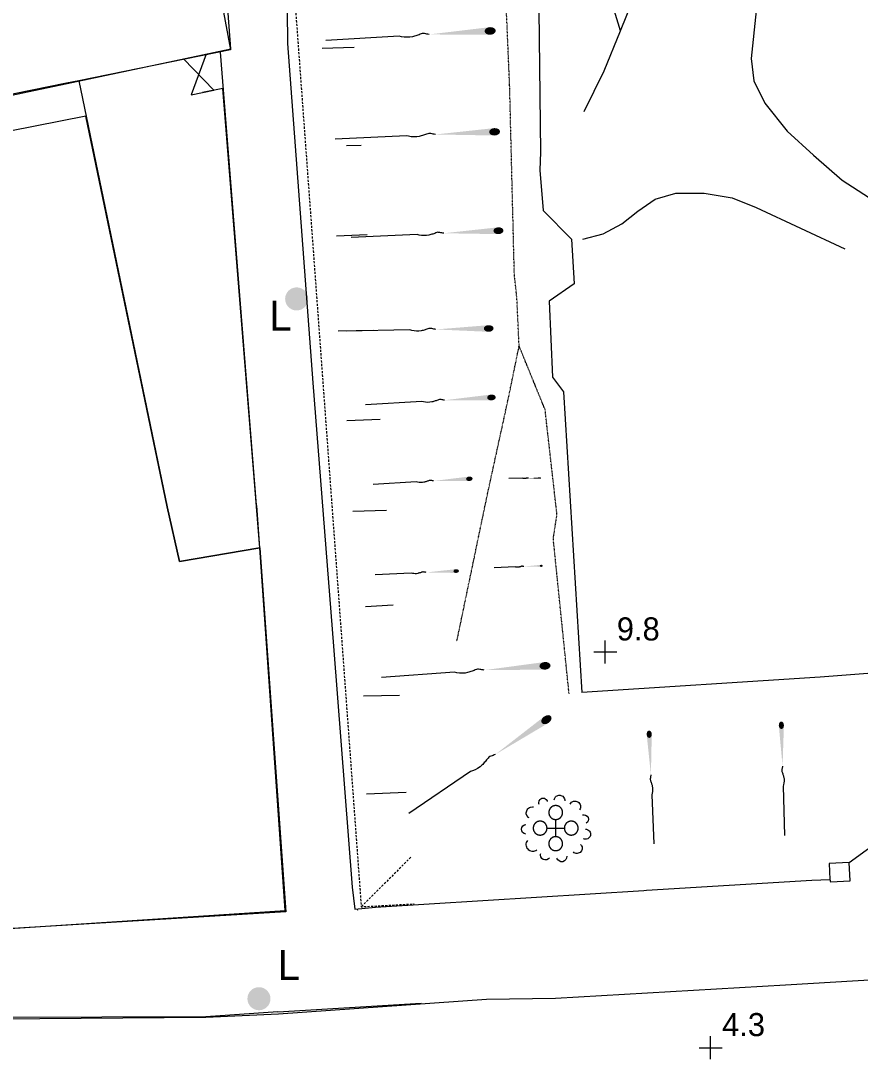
# Model space of a CAD drawing. Header units: millimetres. Extents: x 833924389 to 835767163, y 817400000 to 818811854.
# Drawn here: x 835451886 to 835488266, y 817675895 to 817720892 of the extents above; entities that cross this region are included whole.
import ezdxf

# ---------------------------------------------------------------- set-up
doc = ezdxf.new("R2010")
doc.units = ezdxf.units.MM
doc.header["$LTSCALE"] = 10
doc.header["$MEASUREMENT"] = 0
doc.linetypes.add('11SW4B$1$DGN Style 5', pattern=[1.174922, 0.503538, -0.671384])
doc.linetypes.add('DGN Style 2', pattern=[15.39188, 9.235128, -6.156752])
doc.layers.add('01_Base_Plan', color=5, linetype='Continuous', lineweight=5)
doc.styles.add('11SW4B$0$Style-ENGINEERING', font='ENGINEERING.shx')
doc.styles.add('11SW4B$0$Style-WORKING', font='WORKING.shx')

# ---------------------------------------------------------------- blocks, each defined once
blk = doc.blocks.new('11SW4B$0$OVTMIS')
at = {"layer": '01_Base_Plan', "linetype": 'Continuous', "lineweight": 0}
for p, q in [((-0.016, -0.011), (-0.016, 0.364)), ((-0.391, -0.011), (-0.016, -0.011)), ((-0.016, -0.011), (0.359, -0.011)), ((-0.016, -0.386), (-0.016, -0.011))]:
    blk.add_line(p, q, dxfattribs=at)
at = {"layer": '01_Base_Plan', "linetype": 'Continuous', "lineweight": 0, "flags": 128}
for points in [[(-0.076, 1.219), (-0.069, 1.264), (-0.024, 1.339), (0.006, 1.369), (0.044, 1.391), (0.081, 1.406), (0.126, 1.414), (0.171, 1.414), (0.209, 1.406), (0.254, 1.391), (0.291, 1.369), (0.321, 1.331), (0.366, 1.256), (0.374, 1.211), (0.374, 1.174)], [(-1.171, 0.431), (-1.201, 0.454), (-1.261, 0.529), (-1.291, 0.611), (-1.291, 0.656), (-1.284, 0.701), (-1.254, 0.784), (-1.224, 0.821), (-1.194, 0.851), (-1.156, 0.881), (-1.111, 0.896), (-1.021, 0.911), (-0.976, 0.904)], [(-0.729, 1.016), (-0.744, 1.054), (-0.751, 1.091), (-0.736, 1.174), (-0.691, 1.234), (-0.654, 1.256), (-0.624, 1.279), (-0.586, 1.286), (-0.541, 1.286), (-0.504, 1.279), (-0.474, 1.256), (-0.436, 1.234), (-0.391, 1.174), (-0.384, 1.136)], [(-0.016, 0.964), (-0.021, 0.964), (-0.027, 0.964), (-0.032, 0.963), (-0.037, 0.963), (-0.042, 0.963), (-0.048, 0.962), (-0.053, 0.961), (-0.058, 0.961), (-0.063, 0.96), (-0.068, 0.959), (-0.073, 0.958), (-0.079, 0.957), (-0.084, 0.956), (-0.089, 0.955), (-0.094, 0.954), (-0.099, 0.952), (-0.104, 0.951), (-0.109, 0.949), (-0.114, 0.947), (-0.119, 0.946), (-0.124, 0.944), (-0.129, 0.942), (-0.133, 0.94), (-0.138, 0.938), (-0.143, 0.936), (-0.148, 0.933), (-0.152, 0.931), (-0.157, 0.929), (-0.162, 0.926), (-0.166, 0.924), (-0.171, 0.921), (-0.175, 0.918), (-0.18, 0.915), (-0.184, 0.912), (-0.188, 0.91), (-0.193, 0.906), (-0.197, 0.903), (-0.201, 0.9), (-0.205, 0.897), (-0.209, 0.894), (-0.213, 0.89), (-0.217, 0.887), (-0.221, 0.883), (-0.225, 0.88), (-0.228, 0.876), (-0.232, 0.872), (-0.236, 0.868), (-0.239, 0.865), (-0.243, 0.861), (-0.246, 0.857), (-0.249, 0.853), (-0.253, 0.848), (-0.256, 0.844), (-0.259, 0.84), (-0.262, 0.836), (-0.265, 0.832), (-0.268, 0.827), (-0.271, 0.823), (-0.273, 0.818), (-0.276, 0.814), (-0.279, 0.809), (-0.281, 0.805), (-0.283, 0.8), (-0.286, 0.795), (-0.288, 0.79), (-0.29, 0.786), (-0.292, 0.781), (-0.294, 0.776), (-0.296, 0.771), (-0.298, 0.766), (-0.3, 0.761), (-0.301, 0.756), (-0.303, 0.751), (-0.305, 0.746), (-0.306, 0.741), (-0.307, 0.736), (-0.308, 0.731), (-0.31, 0.726), (-0.311, 0.721), (-0.312, 0.716), (-0.313, 0.711), (-0.313, 0.706), (-0.314, 0.7), (-0.315, 0.695), (-0.315, 0.69), (-0.315, 0.685), (-0.316, 0.679), (-0.316, 0.674), (-0.316, 0.669), (-0.316, 0.664), (-0.316, 0.658), (-0.316, 0.653), (-0.316, 0.648), (-0.315, 0.643), (-0.315, 0.638), (-0.315, 0.632), (-0.314, 0.627), (-0.313, 0.622), (-0.313, 0.617), (-0.312, 0.612), (-0.311, 0.607), (-0.31, 0.601), (-0.308, 0.596), (-0.307, 0.591), (-0.306, 0.586), (-0.305, 0.581), (-0.303, 0.576), (-0.301, 0.571), (-0.3, 0.566), (-0.298, 0.561), (-0.296, 0.556), (-0.294, 0.551), (-0.292, 0.547), (-0.29, 0.542), (-0.288, 0.537), (-0.286, 0.532), (-0.283, 0.528), (-0.281, 0.523), (-0.279, 0.518), (-0.276, 0.514), (-0.273, 0.509), (-0.271, 0.505), (-0.268, 0.5), (-0.265, 0.496), (-0.262, 0.492), (-0.259, 0.487), (-0.256, 0.483), (-0.253, 0.479), (-0.249, 0.475), (-0.246, 0.471), (-0.243, 0.467), (-0.239, 0.463), (-0.236, 0.459), (-0.232, 0.455), (-0.228, 0.452), (-0.225, 0.448), (-0.221, 0.444), (-0.217, 0.441), (-0.213, 0.437), (-0.209, 0.434), (-0.205, 0.431), (-0.201, 0.427), (-0.197, 0.424), (-0.193, 0.421), (-0.188, 0.418), (-0.184, 0.415), (-0.18, 0.412), (-0.175, 0.409), (-0.171, 0.407), (-0.166, 0.404), (-0.162, 0.401), (-0.157, 0.399), (-0.152, 0.396), (-0.148, 0.394), (-0.143, 0.392), (-0.138, 0.39), (-0.133, 0.388), (-0.129, 0.386), (-0.124, 0.384), (-0.119, 0.382), (-0.114, 0.38), (-0.109, 0.378), (-0.104, 0.377), (-0.099, 0.375), (-0.094, 0.374), (-0.089, 0.373), (-0.084, 0.371), (-0.079, 0.37), (-0.073, 0.369), (-0.068, 0.368), (-0.063, 0.367), (-0.058, 0.367), (-0.053, 0.366), (-0.048, 0.365), (-0.042, 0.365), (-0.037, 0.364), (-0.032, 0.364), (-0.027, 0.364), (-0.021, 0.364), (-0.016, 0.364)], [(-0.016, 0.364), (-0.011, 0.364), (-0.006, 0.364), (-0.001, 0.364), (0.005, 0.364), (0.01, 0.365), (0.015, 0.365), (0.02, 0.366), (0.026, 0.367), (0.031, 0.367), (0.036, 0.368), (0.041, 0.369), (0.046, 0.37), (0.051, 0.371), (0.056, 0.373), (0.061, 0.374), (0.067, 0.375), (0.071, 0.377), (0.077, 0.378), (0.081, 0.38), (0.086, 0.382), (0.091, 0.384), (0.096, 0.386), (0.101, 0.388), (0.106, 0.39), (0.111, 0.392), (0.115, 0.394), (0.12, 0.396), (0.125, 0.399), (0.129, 0.401), (0.134, 0.404), (0.138, 0.407), (0.143, 0.409), (0.147, 0.412), (0.152, 0.415), (0.156, 0.418), (0.16, 0.421), (0.164, 0.424), (0.169, 0.427), (0.173, 0.431), (0.177, 0.434), (0.181, 0.437), (0.185, 0.441), (0.188, 0.444), (0.192, 0.448), (0.196, 0.452), (0.2, 0.455), (0.203, 0.459), (0.207, 0.463), (0.21, 0.467), (0.214, 0.471), (0.217, 0.475), (0.22, 0.479), (0.223, 0.483), (0.227, 0.487), (0.23, 0.492), (0.233, 0.496), (0.235, 0.5), (0.238, 0.505), (0.241, 0.509), (0.244, 0.514), (0.246, 0.518), (0.249, 0.523), (0.251, 0.528), (0.253, 0.532), (0.256, 0.537), (0.258, 0.542), (0.26, 0.547), (0.262, 0.551), (0.264, 0.556), (0.266, 0.561), (0.267, 0.566), (0.269, 0.571), (0.271, 0.576), (0.272, 0.581), (0.274, 0.586), (0.275, 0.591), (0.276, 0.596), (0.277, 0.601), (0.278, 0.607), (0.279, 0.612), (0.28, 0.617), (0.281, 0.622), (0.282, 0.627), (0.282, 0.632), (0.283, 0.638), (0.283, 0.643), (0.283, 0.648), (0.284, 0.653), (0.284, 0.658), (0.284, 0.664), (0.284, 0.669), (0.284, 0.674), (0.283, 0.679), (0.283, 0.685), (0.283, 0.69), (0.282, 0.695), (0.282, 0.7), (0.281, 0.706), (0.28, 0.711), (0.279, 0.716), (0.278, 0.721), (0.277, 0.726), (0.276, 0.731), (0.275, 0.736), (0.274, 0.741), (0.272, 0.746), (0.271, 0.751), (0.269, 0.756), (0.267, 0.761), (0.266, 0.766), (0.264, 0.771), (0.262, 0.776), (0.26, 0.781), (0.258, 0.786), (0.256, 0.79), (0.253, 0.795), (0.251, 0.8), (0.249, 0.805), (0.246, 0.809), (0.244, 0.814), (0.241, 0.818), (0.238, 0.823), (0.235, 0.827), (0.233, 0.832), (0.23, 0.836), (0.227, 0.84), (0.223, 0.844), (0.22, 0.848), (0.217, 0.853), (0.214, 0.857), (0.21, 0.861), (0.207, 0.865), (0.203, 0.868), (0.2, 0.872), (0.196, 0.876), (0.192, 0.88), (0.188, 0.883), (0.185, 0.887), (0.181, 0.89), (0.177, 0.894), (0.173, 0.897), (0.169, 0.9), (0.164, 0.903), (0.16, 0.906), (0.156, 0.91), (0.152, 0.912), (0.147, 0.915), (0.143, 0.918), (0.138, 0.921), (0.134, 0.924), (0.129, 0.926), (0.125, 0.929), (0.12, 0.931), (0.115, 0.933), (0.111, 0.936), (0.106, 0.938), (0.101, 0.94), (0.096, 0.942), (0.091, 0.944), (0.086, 0.946), (0.081, 0.947), (0.077, 0.949), (0.071, 0.951), (0.067, 0.952), (0.061, 0.954), (0.056, 0.955), (0.051, 0.956), (0.046, 0.957), (0.041, 0.958), (0.036, 0.959), (0.031, 0.96), (0.026, 0.961), (0.02, 0.961), (0.015, 0.962), (0.01, 0.963), (0.005, 0.963), (-0.001, 0.963), (-0.006, 0.964), (-0.011, 0.964), (-0.016, 0.964)], [(0.606, 1.031), (0.666, 1.106), (0.756, 1.151), (0.801, 1.159), (0.854, 1.159), (0.944, 1.129), (0.981, 1.099), (1.011, 1.061), (1.041, 1.016), (1.056, 0.971), (1.056, 0.874), (1.041, 0.829), (1.019, 0.784)], [(1.146, 0.559), (1.214, 0.566), (1.281, 0.551), (1.341, 0.506), (1.386, 0.454), (1.401, 0.379), (1.394, 0.311), (1.356, 0.244), (1.304, 0.199)], [(-1.314, -0.274), (-1.389, -0.251), (-1.449, -0.199), (-1.486, -0.131), (-1.501, -0.056), (-1.479, 0.019), (-1.441, 0.086), (-1.374, 0.131), (-1.306, 0.146)], [(-0.391, -0.011), (-0.391, -0.006), (-0.391, -0.001), (-0.392, 0.004), (-0.392, 0.01), (-0.392, 0.015), (-0.393, 0.02), (-0.393, 0.025), (-0.394, 0.031), (-0.395, 0.036), (-0.396, 0.041), (-0.397, 0.046), (-0.398, 0.051), (-0.399, 0.056), (-0.4, 0.061), (-0.401, 0.066), (-0.403, 0.071), (-0.404, 0.076), (-0.406, 0.081), (-0.408, 0.086), (-0.409, 0.091), (-0.411, 0.096), (-0.413, 0.101), (-0.415, 0.106), (-0.417, 0.111), (-0.419, 0.115), (-0.422, 0.12), (-0.424, 0.125), (-0.426, 0.13), (-0.429, 0.134), (-0.431, 0.139), (-0.434, 0.143), (-0.437, 0.148), (-0.44, 0.152), (-0.442, 0.157), (-0.445, 0.161), (-0.448, 0.165), (-0.452, 0.169), (-0.455, 0.173), (-0.458, 0.178), (-0.461, 0.182), (-0.465, 0.186), (-0.468, 0.19), (-0.472, 0.193), (-0.475, 0.197), (-0.479, 0.201), (-0.483, 0.205), (-0.487, 0.208), (-0.49, 0.212), (-0.494, 0.215), (-0.498, 0.219), (-0.502, 0.222), (-0.506, 0.225), (-0.511, 0.228), (-0.515, 0.231), (-0.519, 0.235), (-0.523, 0.237), (-0.528, 0.24), (-0.532, 0.243), (-0.537, 0.246), (-0.541, 0.249), (-0.546, 0.251), (-0.55, 0.254), (-0.555, 0.256), (-0.56, 0.258), (-0.564, 0.261), (-0.569, 0.263), (-0.574, 0.265), (-0.579, 0.267), (-0.584, 0.269), (-0.589, 0.271), (-0.594, 0.272), (-0.598, 0.274), (-0.604, 0.276), (-0.608, 0.277), (-0.614, 0.279), (-0.619, 0.28), (-0.624, 0.281), (-0.629, 0.282), (-0.634, 0.283), (-0.639, 0.284), (-0.644, 0.285), (-0.649, 0.286), (-0.655, 0.286), (-0.66, 0.287), (-0.665, 0.288), (-0.67, 0.288), (-0.676, 0.288), (-0.681, 0.289), (-0.686, 0.289), (-0.691, 0.289), (-0.696, 0.289), (-0.702, 0.289), (-0.707, 0.288), (-0.712, 0.288), (-0.717, 0.288), (-0.723, 0.287), (-0.728, 0.286), (-0.733, 0.286), (-0.738, 0.285), (-0.743, 0.284), (-0.748, 0.283), (-0.754, 0.282), (-0.759, 0.281), (-0.764, 0.28), (-0.769, 0.279), (-0.774, 0.277), (-0.779, 0.276), (-0.784, 0.274), (-0.789, 0.272), (-0.794, 0.271), (-0.799, 0.269), (-0.804, 0.267), (-0.808, 0.265), (-0.813, 0.263), (-0.818, 0.261), (-0.823, 0.258), (-0.827, 0.256), (-0.832, 0.254), (-0.837, 0.251), (-0.841, 0.249), (-0.846, 0.246), (-0.85, 0.243), (-0.855, 0.24), (-0.859, 0.237), (-0.863, 0.235), (-0.868, 0.231), (-0.872, 0.228), (-0.876, 0.225), (-0.88, 0.222), (-0.884, 0.219), (-0.888, 0.215), (-0.892, 0.212), (-0.896, 0.208), (-0.9, 0.205), (-0.903, 0.201), (-0.907, 0.197), (-0.911, 0.193), (-0.914, 0.19), (-0.918, 0.186), (-0.921, 0.182), (-0.924, 0.178), (-0.928, 0.173), (-0.931, 0.169), (-0.934, 0.165), (-0.937, 0.161), (-0.94, 0.157), (-0.943, 0.152), (-0.946, 0.148), (-0.948, 0.143), (-0.951, 0.139), (-0.954, 0.134), (-0.956, 0.13), (-0.958, 0.125), (-0.961, 0.12), (-0.963, 0.115), (-0.965, 0.111), (-0.967, 0.106), (-0.969, 0.101), (-0.971, 0.096), (-0.973, 0.091), (-0.975, 0.086), (-0.976, 0.081), (-0.978, 0.076), (-0.98, 0.071), (-0.981, 0.066), (-0.982, 0.061), (-0.983, 0.056), (-0.985, 0.051), (-0.986, 0.046), (-0.987, 0.041), (-0.988, 0.036), (-0.988, 0.031), (-0.989, 0.025), (-0.99, 0.02), (-0.99, 0.015), (-0.99, 0.01), (-0.991, 0.004), (-0.991, -0.001), (-0.991, -0.006), (-0.991, -0.011), (-0.991, -0.017), (-0.991, -0.022), (-0.991, -0.027), (-0.99, -0.032), (-0.99, -0.037), (-0.99, -0.043), (-0.989, -0.048), (-0.988, -0.053), (-0.988, -0.058), (-0.987, -0.063), (-0.986, -0.068), (-0.985, -0.074), (-0.983, -0.079), (-0.982, -0.084), (-0.981, -0.089), (-0.98, -0.094), (-0.978, -0.099), (-0.976, -0.104), (-0.975, -0.109), (-0.973, -0.114), (-0.971, -0.119), (-0.969, -0.124), (-0.967, -0.128), (-0.965, -0.133), (-0.963, -0.138), (-0.961, -0.143), (-0.958, -0.147), (-0.956, -0.152), (-0.954, -0.157), (-0.951, -0.161), (-0.948, -0.166), (-0.946, -0.17), (-0.943, -0.175), (-0.94, -0.179), (-0.937, -0.183), (-0.934, -0.188), (-0.931, -0.192), (-0.928, -0.196), (-0.924, -0.2), (-0.921, -0.204), (-0.918, -0.208), (-0.914, -0.212), (-0.911, -0.216), (-0.907, -0.22), (-0.903, -0.223), (-0.9, -0.227), (-0.896, -0.231), (-0.892, -0.234), (-0.888, -0.238), (-0.884, -0.241), (-0.88, -0.244), (-0.876, -0.248), (-0.872, -0.251), (-0.868, -0.254), (-0.863, -0.257), (-0.859, -0.26), (-0.855, -0.263), (-0.85, -0.266), (-0.846, -0.268), (-0.841, -0.271), (-0.837, -0.274), (-0.832, -0.276), (-0.827, -0.279), (-0.823, -0.281), (-0.818, -0.283), (-0.813, -0.285), (-0.808, -0.287), (-0.804, -0.289), (-0.799, -0.291), (-0.794, -0.293), (-0.789, -0.295), (-0.784, -0.297), (-0.779, -0.298), (-0.774, -0.3), (-0.769, -0.301), (-0.764, -0.302), (-0.759, -0.304), (-0.754, -0.305), (-0.748, -0.306), (-0.743, -0.307), (-0.738, -0.308), (-0.733, -0.308), (-0.728, -0.309), (-0.723, -0.31), (-0.717, -0.31), (-0.712, -0.311), (-0.707, -0.311), (-0.702, -0.311), (-0.696, -0.311), (-0.691, -0.311), (-0.686, -0.311), (-0.681, -0.311), (-0.676, -0.311), (-0.67, -0.311), (-0.665, -0.31), (-0.66, -0.31), (-0.655, -0.309), (-0.649, -0.308), (-0.644, -0.308), (-0.639, -0.307), (-0.634, -0.306), (-0.629, -0.305), (-0.624, -0.304), (-0.619, -0.302), (-0.614, -0.301), (-0.608, -0.3), (-0.604, -0.298), (-0.598, -0.297), (-0.594, -0.295), (-0.589, -0.293), (-0.584, -0.291), (-0.579, -0.289), (-0.574, -0.287), (-0.569, -0.285), (-0.564, -0.283), (-0.56, -0.281), (-0.555, -0.279), (-0.55, -0.276), (-0.546, -0.274), (-0.541, -0.271), (-0.537, -0.268), (-0.532, -0.266), (-0.528, -0.263), (-0.523, -0.26), (-0.519, -0.257), (-0.515, -0.254), (-0.511, -0.251), (-0.506, -0.248), (-0.502, -0.244), (-0.498, -0.241), (-0.494, -0.238), (-0.49, -0.234), (-0.487, -0.231), (-0.483, -0.227), (-0.479, -0.223), (-0.475, -0.22), (-0.472, -0.216), (-0.468, -0.212), (-0.465, -0.208), (-0.461, -0.204), (-0.458, -0.2), (-0.455, -0.196), (-0.452, -0.192), (-0.448, -0.188), (-0.445, -0.183), (-0.442, -0.179), (-0.44, -0.175), (-0.437, -0.17), (-0.434, -0.166), (-0.431, -0.161), (-0.429, -0.157), (-0.426, -0.152), (-0.424, -0.147), (-0.422, -0.143), (-0.419, -0.138), (-0.417, -0.133), (-0.415, -0.128), (-0.413, -0.124), (-0.411, -0.119), (-0.409, -0.114), (-0.408, -0.109), (-0.406, -0.104), (-0.404, -0.099), (-0.403, -0.094), (-0.401, -0.089), (-0.4, -0.084), (-0.399, -0.079), (-0.398, -0.074), (-0.397, -0.068), (-0.396, -0.063), (-0.395, -0.058), (-0.394, -0.053), (-0.393, -0.048), (-0.393, -0.043), (-0.392, -0.037), (-0.392, -0.032), (-0.392, -0.027), (-0.391, -0.022), (-0.391, -0.017), (-0.391, -0.011)], [(0.959, -0.011), (0.959, -0.006), (0.959, -0.001), (0.958, 0.004), (0.958, 0.01), (0.958, 0.015), (0.957, 0.02), (0.957, 0.025), (0.956, 0.031), (0.955, 0.036), (0.954, 0.041), (0.953, 0.046), (0.952, 0.051), (0.951, 0.056), (0.95, 0.061), (0.949, 0.066), (0.947, 0.071), (0.946, 0.076), (0.944, 0.081), (0.942, 0.086), (0.941, 0.091), (0.939, 0.096), (0.937, 0.101), (0.935, 0.106), (0.933, 0.111), (0.931, 0.115), (0.928, 0.12), (0.926, 0.125), (0.924, 0.13), (0.921, 0.134), (0.919, 0.139), (0.916, 0.143), (0.913, 0.148), (0.91, 0.152), (0.908, 0.157), (0.905, 0.161), (0.902, 0.165), (0.898, 0.169), (0.895, 0.173), (0.892, 0.178), (0.889, 0.182), (0.885, 0.186), (0.882, 0.19), (0.878, 0.193), (0.875, 0.197), (0.871, 0.201), (0.867, 0.205), (0.863, 0.208), (0.86, 0.212), (0.856, 0.215), (0.852, 0.219), (0.848, 0.222), (0.844, 0.225), (0.839, 0.228), (0.835, 0.231), (0.831, 0.235), (0.827, 0.237), (0.822, 0.24), (0.818, 0.243), (0.813, 0.246), (0.809, 0.249), (0.804, 0.251), (0.8, 0.254), (0.795, 0.256), (0.79, 0.258), (0.786, 0.261), (0.781, 0.263), (0.776, 0.265), (0.771, 0.267), (0.766, 0.269), (0.761, 0.271), (0.756, 0.272), (0.752, 0.274), (0.746, 0.276), (0.742, 0.277), (0.736, 0.279), (0.731, 0.28), (0.726, 0.281), (0.721, 0.282), (0.716, 0.283), (0.711, 0.284), (0.706, 0.285), (0.701, 0.286), (0.695, 0.286), (0.69, 0.287), (0.685, 0.288), (0.68, 0.288), (0.674, 0.288), (0.669, 0.289), (0.664, 0.289), (0.659, 0.289), (0.654, 0.289), (0.648, 0.289), (0.643, 0.288), (0.638, 0.288), (0.633, 0.288), (0.627, 0.287), (0.622, 0.286), (0.617, 0.286), (0.612, 0.285), (0.607, 0.284), (0.602, 0.283), (0.596, 0.282), (0.591, 0.281), (0.586, 0.28), (0.581, 0.279), (0.576, 0.277), (0.571, 0.276), (0.566, 0.274), (0.561, 0.272), (0.556, 0.271), (0.551, 0.269), (0.546, 0.267), (0.542, 0.265), (0.537, 0.263), (0.532, 0.261), (0.527, 0.258), (0.523, 0.256), (0.518, 0.254), (0.513, 0.251), (0.509, 0.249), (0.504, 0.246), (0.5, 0.243), (0.495, 0.24), (0.491, 0.237), (0.487, 0.235), (0.482, 0.231), (0.478, 0.228), (0.474, 0.225), (0.47, 0.222), (0.466, 0.219), (0.462, 0.215), (0.458, 0.212), (0.454, 0.208), (0.45, 0.205), (0.447, 0.201), (0.443, 0.197), (0.439, 0.193), (0.436, 0.19), (0.432, 0.186), (0.429, 0.182), (0.426, 0.178), (0.422, 0.173), (0.419, 0.169), (0.416, 0.165), (0.413, 0.161), (0.41, 0.157), (0.407, 0.152), (0.404, 0.148), (0.402, 0.143), (0.399, 0.139), (0.396, 0.134), (0.394, 0.13), (0.392, 0.125), (0.389, 0.12), (0.387, 0.115), (0.385, 0.111), (0.383, 0.106), (0.381, 0.101), (0.379, 0.096), (0.377, 0.091), (0.375, 0.086), (0.374, 0.081), (0.372, 0.076), (0.37, 0.071), (0.369, 0.066), (0.368, 0.061), (0.367, 0.056), (0.365, 0.051), (0.364, 0.046), (0.363, 0.041), (0.362, 0.036), (0.362, 0.031), (0.361, 0.025), (0.36, 0.02), (0.36, 0.015), (0.36, 0.01), (0.359, 0.004), (0.359, -0.001), (0.359, -0.006), (0.359, -0.011)], [(-0.016, -0.386), (-0.021, -0.386), (-0.027, -0.386), (-0.032, -0.387), (-0.037, -0.387), (-0.042, -0.387), (-0.048, -0.388), (-0.053, -0.389), (-0.058, -0.389), (-0.063, -0.39), (-0.068, -0.391), (-0.073, -0.392), (-0.079, -0.393), (-0.084, -0.394), (-0.089, -0.395), (-0.094, -0.396), (-0.099, -0.398), (-0.104, -0.399), (-0.109, -0.401), (-0.114, -0.403), (-0.119, -0.404), (-0.124, -0.406), (-0.129, -0.408), (-0.133, -0.41), (-0.138, -0.412), (-0.143, -0.414), (-0.148, -0.417), (-0.152, -0.419), (-0.157, -0.421), (-0.162, -0.424), (-0.166, -0.426), (-0.171, -0.429), (-0.175, -0.432), (-0.18, -0.435), (-0.184, -0.438), (-0.188, -0.44), (-0.193, -0.444), (-0.197, -0.447), (-0.201, -0.45), (-0.205, -0.453), (-0.209, -0.456), (-0.213, -0.46), (-0.217, -0.463), (-0.221, -0.467), (-0.225, -0.47), (-0.228, -0.474), (-0.232, -0.478), (-0.236, -0.482), (-0.239, -0.485), (-0.243, -0.489), (-0.246, -0.493), (-0.249, -0.497), (-0.253, -0.502), (-0.256, -0.506), (-0.259, -0.51), (-0.262, -0.514), (-0.265, -0.518), (-0.268, -0.523), (-0.271, -0.527), (-0.273, -0.532), (-0.276, -0.536), (-0.279, -0.541), (-0.281, -0.545), (-0.283, -0.55), (-0.286, -0.555), (-0.288, -0.56), (-0.29, -0.564), (-0.292, -0.569), (-0.294, -0.574), (-0.296, -0.579), (-0.298, -0.584), (-0.3, -0.589), (-0.301, -0.594), (-0.303, -0.599), (-0.305, -0.604), (-0.306, -0.609), (-0.307, -0.614), (-0.308, -0.619), (-0.31, -0.624), (-0.311, -0.629), (-0.312, -0.634), (-0.313, -0.639), (-0.313, -0.644), (-0.314, -0.65), (-0.315, -0.655), (-0.315, -0.66), (-0.315, -0.665), (-0.316, -0.671), (-0.316, -0.676), (-0.316, -0.681), (-0.316, -0.686), (-0.316, -0.692), (-0.316, -0.697), (-0.316, -0.702), (-0.315, -0.707), (-0.315, -0.712), (-0.315, -0.718), (-0.314, -0.723), (-0.313, -0.728), (-0.313, -0.733), (-0.312, -0.738), (-0.311, -0.743), (-0.31, -0.749), (-0.308, -0.754), (-0.307, -0.759), (-0.306, -0.764), (-0.305, -0.769), (-0.303, -0.774), (-0.301, -0.779), (-0.3, -0.784), (-0.298, -0.789), (-0.296, -0.794), (-0.294, -0.799), (-0.292, -0.803), (-0.29, -0.808), (-0.288, -0.813), (-0.286, -0.818), (-0.283, -0.822), (-0.281, -0.827), (-0.279, -0.832), (-0.276, -0.836), (-0.273, -0.841), (-0.271, -0.845), (-0.268, -0.85), (-0.265, -0.854), (-0.262, -0.858), (-0.259, -0.863), (-0.256, -0.867), (-0.253, -0.871), (-0.249, -0.875), (-0.246, -0.879), (-0.243, -0.883), (-0.239, -0.887), (-0.236, -0.891), (-0.232, -0.895), (-0.228, -0.898), (-0.225, -0.902), (-0.221, -0.906), (-0.217, -0.909), (-0.213, -0.913), (-0.209, -0.916), (-0.205, -0.919), (-0.201, -0.923), (-0.197, -0.926), (-0.193, -0.929), (-0.188, -0.932), (-0.184, -0.935), (-0.18, -0.938), (-0.175, -0.941), (-0.171, -0.943), (-0.166, -0.946), (-0.162, -0.949), (-0.157, -0.951), (-0.152, -0.954), (-0.148, -0.956), (-0.143, -0.958), (-0.138, -0.96), (-0.133, -0.962), (-0.129, -0.964), (-0.124, -0.966), (-0.119, -0.968), (-0.114, -0.97), (-0.109, -0.972), (-0.104, -0.973), (-0.099, -0.975), (-0.094, -0.976), (-0.089, -0.977), (-0.084, -0.979), (-0.079, -0.98), (-0.073, -0.981), (-0.068, -0.982), (-0.063, -0.983), (-0.058, -0.983), (-0.053, -0.984), (-0.048, -0.985), (-0.042, -0.985), (-0.037, -0.986), (-0.032, -0.986), (-0.027, -0.986), (-0.021, -0.986), (-0.016, -0.986), (-0.011, -0.986), (-0.006, -0.986), (-0.001, -0.986), (0.005, -0.986), (0.01, -0.985), (0.015, -0.985), (0.02, -0.984), (0.026, -0.983), (0.031, -0.983), (0.036, -0.982), (0.041, -0.981), (0.046, -0.98), (0.051, -0.979), (0.056, -0.977), (0.061, -0.976), (0.067, -0.975), (0.071, -0.973), (0.077, -0.972), (0.081, -0.97), (0.086, -0.968), (0.091, -0.966), (0.096, -0.964), (0.101, -0.962), (0.106, -0.96), (0.111, -0.958), (0.115, -0.956), (0.12, -0.954), (0.125, -0.951), (0.129, -0.949), (0.134, -0.946), (0.138, -0.943), (0.143, -0.941), (0.147, -0.938), (0.152, -0.935), (0.156, -0.932), (0.16, -0.929), (0.164, -0.926), (0.169, -0.923), (0.173, -0.919), (0.177, -0.916), (0.181, -0.913), (0.185, -0.909), (0.188, -0.906), (0.192, -0.902), (0.196, -0.898), (0.2, -0.895), (0.203, -0.891), (0.207, -0.887), (0.21, -0.883), (0.214, -0.879), (0.217, -0.875), (0.22, -0.871), (0.223, -0.867), (0.227, -0.863), (0.23, -0.858), (0.233, -0.854), (0.235, -0.85), (0.238, -0.845), (0.241, -0.841), (0.244, -0.836), (0.246, -0.832), (0.249, -0.827), (0.251, -0.822), (0.253, -0.818), (0.256, -0.813), (0.258, -0.808), (0.26, -0.803), (0.262, -0.799), (0.264, -0.794), (0.266, -0.789), (0.267, -0.784), (0.269, -0.779), (0.271, -0.774), (0.272, -0.769), (0.274, -0.764), (0.275, -0.759), (0.276, -0.754), (0.277, -0.749), (0.278, -0.743), (0.279, -0.738), (0.28, -0.733), (0.281, -0.728), (0.282, -0.723), (0.282, -0.718), (0.283, -0.712), (0.283, -0.707), (0.283, -0.702), (0.284, -0.697), (0.284, -0.692), (0.284, -0.686), (0.284, -0.681), (0.284, -0.676), (0.283, -0.671), (0.283, -0.665), (0.283, -0.66), (0.282, -0.655), (0.282, -0.65), (0.281, -0.644), (0.28, -0.639), (0.279, -0.634), (0.278, -0.629), (0.277, -0.624), (0.276, -0.619), (0.275, -0.614), (0.274, -0.609), (0.272, -0.604), (0.271, -0.599), (0.269, -0.594), (0.267, -0.589), (0.266, -0.584), (0.264, -0.579), (0.262, -0.574), (0.26, -0.569), (0.258, -0.564), (0.256, -0.56), (0.253, -0.555), (0.251, -0.55), (0.249, -0.545), (0.246, -0.541), (0.244, -0.536), (0.241, -0.532), (0.238, -0.527), (0.235, -0.523), (0.233, -0.518), (0.23, -0.514), (0.227, -0.51), (0.223, -0.506), (0.22, -0.502), (0.217, -0.497), (0.214, -0.493), (0.21, -0.489), (0.207, -0.485), (0.203, -0.482), (0.2, -0.478), (0.196, -0.474), (0.192, -0.47), (0.188, -0.467), (0.185, -0.463), (0.181, -0.46), (0.177, -0.456), (0.173, -0.453), (0.169, -0.45), (0.164, -0.447), (0.16, -0.444), (0.156, -0.44), (0.152, -0.438), (0.147, -0.435), (0.143, -0.432), (0.138, -0.429), (0.134, -0.426), (0.129, -0.424), (0.125, -0.421), (0.12, -0.419), (0.115, -0.417), (0.111, -0.414), (0.106, -0.412), (0.101, -0.41), (0.096, -0.408), (0.091, -0.406), (0.086, -0.404), (0.081, -0.403), (0.077, -0.401), (0.071, -0.399), (0.067, -0.398), (0.061, -0.396), (0.056, -0.395), (0.051, -0.394), (0.046, -0.393), (0.041, -0.392), (0.036, -0.391), (0.031, -0.39), (0.026, -0.389), (0.02, -0.389), (0.015, -0.388), (0.01, -0.387), (0.005, -0.387), (-0.001, -0.387), (-0.006, -0.386), (-0.011, -0.386), (-0.016, -0.386)], [(0.359, -0.011), (0.359, -0.017), (0.359, -0.022), (0.359, -0.027), (0.36, -0.032), (0.36, -0.037), (0.36, -0.043), (0.361, -0.048), (0.362, -0.053), (0.362, -0.058), (0.363, -0.063), (0.364, -0.068), (0.365, -0.074), (0.367, -0.079), (0.368, -0.084), (0.369, -0.089), (0.37, -0.094), (0.372, -0.099), (0.374, -0.104), (0.375, -0.109), (0.377, -0.114), (0.379, -0.119), (0.381, -0.124), (0.383, -0.128), (0.385, -0.133), (0.387, -0.138), (0.389, -0.143), (0.392, -0.147), (0.394, -0.152), (0.396, -0.157), (0.399, -0.161), (0.402, -0.166), (0.404, -0.17), (0.407, -0.175), (0.41, -0.179), (0.413, -0.183), (0.416, -0.188), (0.419, -0.192), (0.422, -0.196), (0.426, -0.2), (0.429, -0.204), (0.432, -0.208), (0.436, -0.212), (0.439, -0.216), (0.443, -0.22), (0.447, -0.223), (0.45, -0.227), (0.454, -0.231), (0.458, -0.234), (0.462, -0.238), (0.466, -0.241), (0.47, -0.244), (0.474, -0.248), (0.478, -0.251), (0.482, -0.254), (0.487, -0.257), (0.491, -0.26), (0.495, -0.263), (0.5, -0.266), (0.504, -0.268), (0.509, -0.271), (0.513, -0.274), (0.518, -0.276), (0.523, -0.279), (0.527, -0.281), (0.532, -0.283), (0.537, -0.285), (0.542, -0.287), (0.546, -0.289), (0.551, -0.291), (0.556, -0.293), (0.561, -0.295), (0.566, -0.297), (0.571, -0.298), (0.576, -0.3), (0.581, -0.301), (0.586, -0.302), (0.591, -0.304), (0.596, -0.305), (0.602, -0.306), (0.607, -0.307), (0.612, -0.308), (0.617, -0.308), (0.622, -0.309), (0.627, -0.31), (0.633, -0.31), (0.638, -0.311), (0.643, -0.311), (0.648, -0.311), (0.654, -0.311), (0.659, -0.311), (0.664, -0.311), (0.669, -0.311), (0.674, -0.311), (0.68, -0.311), (0.685, -0.31), (0.69, -0.31), (0.695, -0.309), (0.701, -0.308), (0.706, -0.308), (0.711, -0.307), (0.716, -0.306), (0.721, -0.305), (0.726, -0.304), (0.731, -0.302), (0.736, -0.301), (0.742, -0.3), (0.746, -0.298), (0.752, -0.297), (0.756, -0.295), (0.761, -0.293), (0.766, -0.291), (0.771, -0.289), (0.776, -0.287), (0.781, -0.285), (0.786, -0.283), (0.79, -0.281), (0.795, -0.279), (0.8, -0.276), (0.804, -0.274), (0.809, -0.271), (0.813, -0.268), (0.818, -0.266), (0.822, -0.263), (0.827, -0.26), (0.831, -0.257), (0.835, -0.254), (0.839, -0.251), (0.844, -0.248), (0.848, -0.244), (0.852, -0.241), (0.856, -0.238), (0.86, -0.234), (0.863, -0.231), (0.867, -0.227), (0.871, -0.223), (0.875, -0.22), (0.878, -0.216), (0.882, -0.212), (0.885, -0.208), (0.889, -0.204), (0.892, -0.2), (0.895, -0.196), (0.898, -0.192), (0.902, -0.188), (0.905, -0.183), (0.908, -0.179), (0.91, -0.175), (0.913, -0.17), (0.916, -0.166), (0.919, -0.161), (0.921, -0.157), (0.924, -0.152), (0.926, -0.147), (0.928, -0.143), (0.931, -0.138), (0.933, -0.133), (0.935, -0.128), (0.937, -0.124), (0.939, -0.119), (0.941, -0.114), (0.942, -0.109), (0.944, -0.104), (0.946, -0.099), (0.947, -0.094), (0.949, -0.089), (0.95, -0.084), (0.951, -0.079), (0.952, -0.074), (0.953, -0.068), (0.954, -0.063), (0.955, -0.058), (0.956, -0.053), (0.957, -0.048), (0.957, -0.043), (0.958, -0.037), (0.958, -0.032), (0.958, -0.027), (0.959, -0.022), (0.959, -0.017), (0.959, -0.011)], [(1.281, -0.056), (1.326, -0.064), (1.371, -0.079), (1.416, -0.109), (1.454, -0.139), (1.476, -0.184), (1.491, -0.229), (1.491, -0.326), (1.476, -0.371), (1.446, -0.409), (1.416, -0.439), (1.371, -0.469), (1.326, -0.484), (1.281, -0.491), (1.229, -0.484), (1.184, -0.469)], [(-0.834, -0.971), (-0.879, -1.001), (-0.931, -1.016), (-0.984, -1.024), (-1.036, -1.024), (-1.134, -0.994), (-1.179, -0.964), (-1.216, -0.926), (-1.246, -0.889), (-1.269, -0.844), (-1.284, -0.791), (-1.291, -0.739), (-1.291, -0.686), (-1.276, -0.634), (-1.254, -0.589), (-1.224, -0.544)], [(1.056, -0.716), (1.086, -0.746), (1.109, -0.784), (1.124, -0.829), (1.131, -0.874), (1.131, -0.919), (1.101, -1.001), (1.041, -1.061), (1.004, -1.084), (0.959, -1.099), (0.914, -1.106), (0.869, -1.106), (0.786, -1.076), (0.756, -1.046)], [(-0.286, -1.294), (-0.331, -1.346), (-0.406, -1.384), (-0.481, -1.391), (-0.556, -1.369), (-0.616, -1.324), (-0.661, -1.256), (-0.669, -1.181), (-0.669, -1.144), (-0.654, -1.106)], [(0.464, -1.226), (0.456, -1.309), (0.426, -1.376), (0.366, -1.436), (0.291, -1.466), (0.209, -1.466), (0.134, -1.436), (0.074, -1.384), (0.051, -1.346), (0.036, -1.309)]]:
    blk.add_lwpolyline(points, dxfattribs=at)
blk = doc.blocks.new('11SW4B$0$SPOTHT')
at = {"layer": '01_Base_Plan', "linetype": 'Continuous', "lineweight": 13}
for p, q in [((0, -0.5), (0, 0.5)), ((-0.5, 0), (0.5, 0))]:
    blk.add_line(p, q, dxfattribs=at)
blk = doc.blocks.new('11SW4B$0$UTILP')
at = {"layer": '01_Base_Plan', "linetype": 'Continuous', "lineweight": 13}
h = blk.add_hatch(color=256, dxfattribs=at)
edge = h.paths.add_edge_path()
edge.add_arc((0, 0), 0.5, 0, 360)

msp = doc.modelspace()

# ---------------------------------------------------------------- hatches: boundary and pattern name
at = {"layer": '01_Base_Plan', "linetype": 'Continuous'}
h = msp.add_hatch(color=256, dxfattribs=at)
edge = h.paths.add_edge_path()
edge.add_ellipse((835472228, 817720451), major_axis=(-242, -14), ratio=0.683333, start_angle=0, end_angle=360)
h = msp.add_hatch(color=256, dxfattribs=at)
edge = h.paths.add_edge_path()
edge.add_ellipse((835472421, 817716081), major_axis=(-235, -11), ratio=0.683333, start_angle=0, end_angle=360)
h = msp.add_hatch(color=256, dxfattribs=at)
edge = h.paths.add_edge_path()
edge.add_ellipse((835472587, 817711795), major_axis=(-217, -10), ratio=0.683333, start_angle=0, end_angle=360)
h = msp.add_hatch(color=256, dxfattribs=at)
edge = h.paths.add_edge_path()
edge.add_ellipse((835472165, 817707559), major_axis=(-210, -4), ratio=0.683333, start_angle=0, end_angle=360)
h = msp.add_hatch(color=256, dxfattribs=at)
edge = h.paths.add_edge_path()
edge.add_ellipse((835472285, 817704570), major_axis=(-185, -11), ratio=0.683333, start_angle=0, end_angle=360)
h = msp.add_hatch(color=256, dxfattribs=at)
edge = h.paths.add_edge_path()
edge.add_ellipse((835471327, 817701046), major_axis=(-141, -9), ratio=0.683333, start_angle=0, end_angle=360)
h = msp.add_hatch(color=256, dxfattribs=at)
edge = h.paths.add_edge_path()
edge.add_ellipse((835474390, 817701077), major_axis=(-46.2, -0.7), ratio=0.683333, start_angle=0, end_angle=360)
h = msp.add_hatch(color=256, dxfattribs=at)
edge = h.paths.add_edge_path()
edge.add_ellipse((835470755, 817697048), major_axis=(-119, -6), ratio=0.683333, start_angle=0, end_angle=360)
h = msp.add_hatch(color=256, dxfattribs=at)
edge = h.paths.add_edge_path()
edge.add_ellipse((835474442, 817697275), major_axis=(-69.3, -3), ratio=0.683333, start_angle=0, end_angle=360)
h = msp.add_hatch(color=256, dxfattribs=at)
edge = h.paths.add_edge_path()
edge.add_ellipse((835474605, 817692942), major_axis=(-241, -17), ratio=0.683333, start_angle=0, end_angle=360)
h = msp.add_hatch(color=256, dxfattribs=at)
edge = h.paths.add_edge_path()
edge.add_ellipse((835474665, 817690609), major_axis=(-202, -138), ratio=0.683333, start_angle=0, end_angle=360)
h = msp.add_hatch(color=256, dxfattribs=at)
edge = h.paths.add_edge_path()
edge.add_ellipse((835484847, 817690366), major_axis=(5, -162), ratio=0.683333, start_angle=0, end_angle=360)
h = msp.add_hatch(color=256, dxfattribs=at)
edge = h.paths.add_edge_path()
edge.add_ellipse((835479121, 817689977), major_axis=(7, -161), ratio=0.683333, start_angle=0, end_angle=360)

# ---------------------------------------------------------------- linework, layer by layer
at = {"layer": '01_Base_Plan', "linetype": '11SW4B$1$DGN Style 5'}
msp.add_line((835473072, 817718098), (835472582, 817729528), dxfattribs=at)
at = {"layer": '01_Base_Plan', "linetype": 'Continuous'}
for p, q in [((835468290, 817720225), (835465106, 817720042)), ((835466336, 817719727), (835464941, 817719689)), ((835468601, 817715908), (835465514, 817715768)), ((835466632, 817715490), (835466004, 817715468)), ((835466903, 817711613), (835465566, 817711564)), ((835469060, 817711631), (835466208, 817711498)), ((835467193, 817707468), (835465636, 817707439)), ((835468747, 817707496), (835465984, 817707445)), ((835469266, 817704393), (835466826, 817704250)), ((835467462, 817703620), (835466012, 817703564)), ((835473638, 817701067), (835473030, 817701058)), ((835469025, 817700907), (835467164, 817700795)), ((835467738, 817699669), (835466275, 817699627)), ((835468811, 817696959), (835467240, 817696886)), ((835473314, 817697227), (835472402, 817697187)), ((835468025, 817695565), (835466823, 817695502)), ((835470686, 817692664), (835467518, 817692439)), ((835468298, 817691657), (835466735, 817691626)), ((835471369, 817688361), (835468705, 817686543)), ((835484925, 817687725), (835484989, 817685590)), ((835468592, 817687454), (835466866, 817687376)), ((835479231, 817687355), (835479320, 817685235)), ((835466479, 817682360), (835466486, 817682370)), ((835466485, 817682370), (835466486, 817682370))]:
    msp.add_line(p, q, dxfattribs=at)
at = {"layer": '01_Base_Plan', "linetype": 'Continuous', "flags": 128}
for points in [[(835463030, 817677950), (835459910, 817677730), (835450882, 817677703), (835449917, 817677779), (835448580, 817678050), (835446567, 817678706), (835445413, 817679217), (835444751, 817679633), (835444259, 817679993), (835443785, 817680333), (835443199, 817680844), (835442782, 817681318), (835442442, 817681885), (835442272, 817682339), (835442196, 817682718), (835442063, 817683494), (835438898, 817698230), (835439359, 817708539), (835437078, 817720410), (835430680, 817751391), (835426941, 817769939), (835425005, 817779646)], [(835473339, 817758164), (835473182, 817750160), (835473355, 817747410), (835473232, 817732789), (835474115, 817731655), (835474307, 817723835), (835474411, 817715192), (835474386, 817714421), (835474522, 817712668), (835475752, 817711427), (835475866, 817709497), (835474782, 817708749), (835474928, 817705452), (835475409, 817704815), (835476206, 817691791)], [(835434837, 817747214), (835436260, 817740571), (835437421, 817734856), (835437713, 817733428), (835438859, 817727723), (835438865, 817727724), (835441341, 817715526), (835454101, 817718221), (835460985, 817719674), (835460356, 817728183), (835457892, 817741429), (835455930, 817751395)], [(835455930, 817751395), (835460305, 817729683), (835459153, 817729430), (835460977, 817719629), (835454399, 817718297)], [(835477879, 817720453), (835478402, 817721741), (835481413, 817724261), (835482461, 817725692), (835483273, 817727268), (835483830, 817728952), (835484303, 817730763), (835484483, 817732626), (835484365, 817734494), (835483953, 817736320), (835483035, 817739186), (835481872, 817741963), (835480475, 817744628), (835480251, 817745586), (835479751, 817746433), (835479021, 817747093), (835478128, 817747504), (835476640, 817748070), (835475077, 817748377)], [(835477879, 817720453), (835476981, 817723397), (835476131, 817731424), (835475633, 817736505), (835475331, 817741601), (835475152, 817746018), (835475077, 817748377)], [(835473355, 817747410), (835473232, 817732789), (835474115, 817731655), (835474307, 817723835), (835474411, 817715192), (835474385, 817714421), (835474522, 817712668), (835475752, 817711427), (835475866, 817709497), (835474782, 817708749), (835474928, 817705452), (835475409, 817704815), (835476206, 817691791)], [(835463067, 817727505), (835463413, 817722801), (835463442, 817719911), (835464550, 817705201), (835465435, 817693795), (835466253, 817683348), (835466368, 817682402)], [(835483757, 817721318), (835483540, 817719255), (835483652, 817718297), (835484131, 817717323), (835485102, 817716115), (835486241, 817715063), (835487486, 817713980), (835488876, 817713092)], [(835469580, 817720300), (835469531, 817720308), (835469482, 817720317), (835469433, 817720325), (835469384, 817720334), (835469335, 817720342), (835469286, 817720342), (835469238, 817720330), (835469191, 817720311), (835469144, 817720289), (835469096, 817720272), (835469048, 817720258), (835469001, 817720244), (835468953, 817720230), (835468905, 817720215), (835468858, 817720201), (835468746, 817720181), (835468625, 817720176), (835468502, 817720185), (835468388, 817720203), (835468290, 817720225)], [(835476297, 817716955), (835477174, 817718720), (835477879, 817720453)], [(835460522, 817719533), (835462085, 817699909)], [(835454399, 817718297), (835453875, 817718191), (835441316, 817715638)], [(835454399, 817718297), (835458235, 817699826), (835458766, 817697464), (835462244, 817698060), (835463366, 817682282), (835448219, 817681360), (835444535, 817699944), (835441316, 817715638)], [(835462244, 817698060), (835460640, 817717958), (835459757, 817717780)], [(835454704, 817716761), (835441666, 817714194), (835444535, 817699944), (835448306, 817681358), (835463345, 817682339), (835462244, 817698060), (835458766, 817697464), (835458235, 817699826), (835454704, 817716761)], [(835469853, 817715965), (835469805, 817715974), (835469758, 817715983), (835469710, 817715992), (835469663, 817716001), (835469616, 817716009), (835469569, 817716010), (835469522, 817715999), (835469476, 817715981), (835469430, 817715961), (835469383, 817715944), (835469337, 817715931), (835469291, 817715918), (835469244, 817715905), (835469198, 817715892), (835469151, 817715879), (835469043, 817715860), (835468926, 817715857), (835468807, 817715867), (835468696, 817715885), (835468601, 817715908)], [(835476238, 817711429), (835477125, 817711661), (835477934, 817712090), (835478621, 817712639), (835479380, 817713165), (835480268, 817713418), (835481501, 817713429), (835482717, 817713224), (835483751, 817712806), (835487604, 817711006)], [(835470215, 817711685), (835470172, 817711693), (835470128, 817711701), (835470084, 817711709), (835470040, 817711717), (835469996, 817711725), (835469953, 817711726), (835469910, 817711715), (835469867, 817711698), (835469825, 817711680), (835469782, 817711665), (835469739, 817711652), (835469696, 817711640), (835469653, 817711628), (835469611, 817711616), (835469568, 817711604), (835469468, 817711586), (835469359, 817711584), (835469250, 817711593), (835469147, 817711609), (835469060, 817711631)], [(835469867, 817707517), (835469824, 817707526), (835469782, 817707535), (835469740, 817707544), (835469698, 817707553), (835469656, 817707562), (835469614, 817707564), (835469572, 817707555), (835469530, 817707540), (835469488, 817707523), (835469447, 817707509), (835469405, 817707498), (835469363, 817707488), (835469321, 817707477), (835469279, 817707467), (835469238, 817707456), (835469141, 817707442), (835469035, 817707442), (835468930, 817707454), (835468831, 817707473), (835468747, 817707496)], [(835470255, 817704451), (835470218, 817704458), (835470180, 817704464), (835470142, 817704471), (835470105, 817704477), (835470067, 817704484), (835470030, 817704484), (835469993, 817704474), (835469957, 817704459), (835469921, 817704443), (835469884, 817704429), (835469848, 817704419), (835469811, 817704408), (835469775, 817704397), (835469738, 817704386), (835469701, 817704375), (835469616, 817704359), (835469523, 817704356), (835469429, 817704362), (835469341, 817704376), (835469266, 817704393)], [(835473885, 817701070), (835473875, 817701072), (835473866, 817701074), (835473857, 817701076), (835473848, 817701078), (835473838, 817701080), (835473829, 817701081), (835473820, 817701079), (835473811, 817701075), (835473801, 817701072), (835473792, 817701069), (835473783, 817701066), (835473774, 817701064), (835473765, 817701062), (835473755, 817701060), (835473746, 817701057), (835473725, 817701054), (835473702, 817701054), (835473678, 817701057), (835473657, 817701061), (835473638, 817701067)], [(835469779, 817700953), (835469750, 817700958), (835469722, 817700963), (835469693, 817700968), (835469664, 817700973), (835469635, 817700977), (835469607, 817700978), (835469579, 817700970), (835469551, 817700959), (835469524, 817700946), (835469496, 817700936), (835469468, 817700928), (835469440, 817700919), (835469412, 817700911), (835469384, 817700903), (835469357, 817700894), (835469292, 817700882), (835469221, 817700879), (835469149, 817700884), (835469082, 817700894), (835469025, 817700907)], [(835462097, 817699884), (835462238, 817698041)], [(835469448, 817696988), (835469424, 817696993), (835469400, 817696997), (835469376, 817697002), (835469351, 817697006), (835469327, 817697011), (835469303, 817697011), (835469280, 817697005), (835469256, 817696996), (835469233, 817696986), (835469209, 817696977), (835469186, 817696971), (835469162, 817696964), (835469138, 817696957), (835469115, 817696951), (835469091, 817696944), (835469036, 817696934), (835468976, 817696933), (835468916, 817696938), (835468859, 817696947), (835468811, 817696959)], [(835473683, 817697243), (835473669, 817697245), (835473655, 817697248), (835473641, 817697250), (835473627, 817697253), (835473613, 817697256), (835473600, 817697256), (835473586, 817697253), (835473572, 817697247), (835473559, 817697241), (835473545, 817697237), (835473531, 817697233), (835473517, 817697229), (835473504, 817697225), (835473490, 817697221), (835473476, 817697217), (835473444, 817697212), (835473410, 817697211), (835473375, 817697214), (835473342, 817697220), (835473314, 817697227)], [(835500918, 817693563), (835500244, 817693507), (835486533, 817692452), (835476206, 817691791)], [(835471970, 817692755), (835471921, 817692763), (835471872, 817692771), (835471823, 817692779), (835471774, 817692787), (835471725, 817692794), (835471677, 817692794), (835471629, 817692781), (835471582, 817692761), (835471535, 817692739), (835471488, 817692721), (835471441, 817692706), (835471394, 817692692), (835471346, 817692677), (835471299, 817692662), (835471252, 817692648), (835471141, 817692626), (835471020, 817692620), (835470898, 817692627), (835470784, 817692643), (835470686, 817692664)], [(835472448, 817689097), (835472401, 817689079), (835472355, 817689061), (835472308, 817689043), (835472261, 817689025), (835472214, 817689006), (835472171, 817688981), (835472136, 817688946), (835472105, 817688904), (835472076, 817688861), (835472044, 817688821), (835472010, 817688784), (835471975, 817688747), (835471941, 817688710), (835471907, 817688673), (835471873, 817688636), (835471788, 817688560), (835471685, 817688493), (835471574, 817688436), (835471466, 817688392), (835471369, 817688361)], [(835484900, 817688590), (835484893, 817688557), (835484886, 817688525), (835484880, 817688492), (835484873, 817688459), (835484867, 817688427), (835484865, 817688394), (835484873, 817688362), (835484885, 817688330), (835484898, 817688298), (835484909, 817688266), (835484918, 817688233), (835484926, 817688201), (835484935, 817688169), (835484943, 817688137), (835484952, 817688104), (835484964, 817688030), (835484964, 817687948), (835484956, 817687866), (835484942, 817687790), (835484925, 817687725)], [(835479194, 817688214), (835479188, 817688181), (835479182, 817688149), (835479176, 817688116), (835479170, 817688084), (835479164, 817688051), (835479163, 817688019), (835479171, 817687987), (835479183, 817687955), (835479197, 817687924), (835479208, 817687892), (835479217, 817687860), (835479226, 817687828), (835479235, 817687796), (835479244, 817687764), (835479252, 817687732), (835479265, 817687658), (835479267, 817687577), (835479260, 817687496), (835479247, 817687420), (835479231, 817687355)], [(835487786, 817684425), (835490570, 817686437), (835490671, 817686504)], [(835487834, 817683627), (835487786, 817684425), (835486913, 817684379), (835486952, 817683689)], [(835466368, 817682402), (835467266, 817682489), (835478890, 817683213), (835479005, 817683221), (835486166, 817683648), (835486952, 817683689)], [(835486952, 817683689), (835486972, 817683581), (835487834, 817683627)], [(835450888, 817677644), (835459910, 817677712), (835463053, 817677866), (835472072, 817678491), (835475061, 817678541), (835485027, 817679115), (835489149, 817679360), (835494572, 817679708), (835501308, 817680140), (835510617, 817680737), (835514503, 817680995)], [(835463030, 817677950), (835469231, 817678320)]]:
    msp.add_lwpolyline(points, dxfattribs=at)
at = {"layer": '01_Base_Plan', "linetype": 'DGN Style 2', "flags": 128}
for points in [[(835463457, 817725979), (835466640, 817682500), (835468930, 817682628)], [(835468789, 817684645), (835466640, 817682500)]]:
    msp.add_lwpolyline(points, dxfattribs=at)
at = {"layer": '01_Base_Plan', "linetype": '11SW4B$1$DGN Style 5', "flags": 128}
for points in [[(835473483, 817706799), (835473386, 817708888), (835473276, 817709909), (835473072, 817718098)], [(835470784, 817694006), (835472106, 817700352), (835473030, 817704589), (835473483, 817706799)], [(835475648, 817691732), (835474963, 817698448), (835475124, 817699497), (835474608, 817704046), (835473483, 817706799)]]:
    msp.add_lwpolyline(points, dxfattribs=at)
at = {"layer": '01_Base_Plan', "linetype": 'Continuous', "extrusion": (0, 0, -1)}
for points in [[(-835469580, 817720300), (-835472238, 817720286), (-835472219, 817720616)], [(-835470215, 817711685), (-835472594, 817711647), (-835472580, 817711943)], [(-835469867, 817707517), (-835472168, 817707415), (-835472162, 817707702)], [(-835470255, 817704451), (-835472292, 817704443), (-835472277, 817704697)], [(-835469779, 817700953), (-835471333, 817700949), (-835471321, 817701143)], [(-835473885, 817701070), (-835474391, 817701045), (-835474390, 817701109)], [(-835469448, 817696988), (-835470759, 817696967), (-835470751, 817697130)], [(-835471970, 817692755), (-835474617, 817692777), (-835474593, 817693106)], [(-835484900, 817688590), (-835484958, 817690369), (-835484736, 817690362)]]:
    msp.add_solid(points, dxfattribs=at)
at = {"layer": '01_Base_Plan', "linetype": 'Continuous'}
for points in [[(835469853, 817715965), (835472428, 817715921), (835472414, 817716242)], [(835473683, 817697243), (835474444, 817697228), (835474440, 817697322)], [(835472448, 817689097), (835474759, 817690470), (835474570, 817690747)], [(835479194, 817688214), (835479231, 817689982), (835479011, 817689973)]]:
    msp.add_solid(points, dxfattribs=at)
msp.add_3dface([(835460247, 817717882), (835458941, 817719244), (835459920, 817719448), (835459268, 817717678)], dxfattribs=at)

# ---------------------------------------------------------------- block references
at = {"layer": '01_Base_Plan', "linetype": 'Continuous', "xscale": 1000, "yscale": 1000, "zscale": 1000}
for name, p in [('11SW4B$0$UTILP', (835463842, 817708840)), ('11SW4B$0$SPOTHT', (835477217, 817693541, 9800)), ('11SW4B$0$OVTMIS', (835475084, 817685921)), ('11SW4B$0$UTILP', (835462208, 817678517)), ('11SW4B$0$SPOTHT', (835481780, 817676395, 4300))]:
    msp.add_blockref(name, p, dxfattribs=at)

# ---------------------------------------------------------------- texts
at = {"layer": '01_Base_Plan', "linetype": 'Continuous'}
for s, height, style, p in [('L', 1300, '11SW4B$0$Style-WORKING', (835462661, 817707461)), ('9.8', 1000, '11SW4B$0$Style-ENGINEERING', (835477717, 817694041, 9800)), ('L', 1300, '11SW4B$0$Style-WORKING', (835463020, 817679325)), ('4.3', 1000, '11SW4B$0$Style-ENGINEERING', (835482280, 817676895, 4300))]:
    msp.add_text(s, height=height, dxfattribs=dict(at, style=style)).set_placement(p)

doc.saveas('drawing.dxf')
